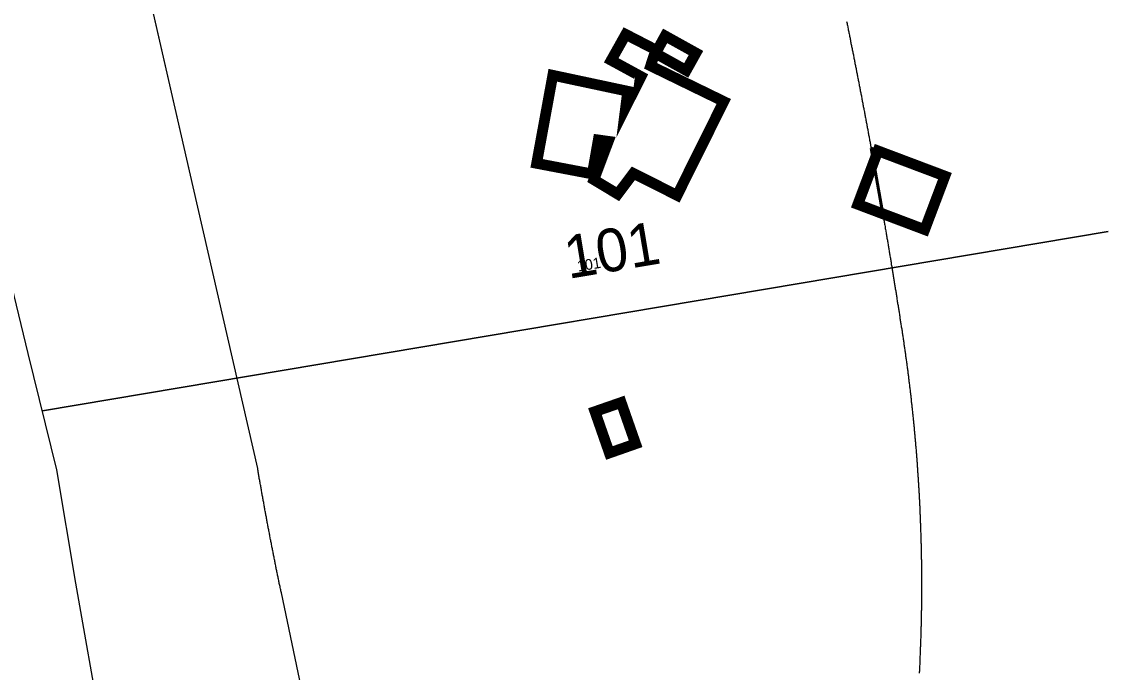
# Model space of a CAD drawing. Extents: x 174934 to 192674, y 648863 to 672607.
# Drawn here: x 189489 to 189590.6, y 651718.8 to 651779.6 of the extents above; entities that cross this region are included whole.
import ezdxf

# ---------------------------------------------------------------- set-up
doc = ezdxf.new("R2010")
doc.units = 0
for name, color, linetype, lineweight in [('dim', 255, 'Continuous', 0), ('pbldem', 50, 'Continuous', 0), ('pspecial', 7, 'Continuous', 0)]:
    doc.layers.add(name, color=color, linetype=linetype, lineweight=lineweight)
doc.layers.add('HEB_ENTITY', color=3, linetype='Continuous')
doc.styles.get("Standard").update_dxf_attribs({"font": 'HEBTXT'})

# ---------------------------------------------------------------- blocks, each defined once
blk = doc.blocks.new('dim', base_point=(179928.9, 662854.99))
at = {"layer": 'dim', "linetype": 'ByBlock'}
blk.add_attdef('NUMBER', (179928.9, 662854.99), '', height=20, dxfattribs=at)
blk = doc.blocks.new('HEB_ENTITY', base_point=(181159.32, 660193.8))
at = {"layer": 'HEB_ENTITY', "linetype": 'ByBlock'}
blk.add_attdef('VAL', (181159.32, 660193.8), '', height=1, dxfattribs=at)
at = {"layer": 'HEB_ENTITY', "linetype": 'ByBlock', "flags": 1}
for tag in ['WIDTH', 'TAG', 'XBASE', 'YBASE', 'PROMPT', 'HEIGHT', 'BLKNAME', 'BLKNUM']:
    blk.add_attdef(tag, (181159.32, 660193.8), '', height=1, dxfattribs=at)

msp = doc.modelspace()

# ---------------------------------------------------------------- linework, layer by layer
at = {"layer": 'dim', "linetype": 'ByBlock', "flags": 128}
msp.add_lwpolyline([(189490.97, 651743.22), (189590.58, 651759.95)], close=True, dxfattribs=at)
at = {"layer": 'pbldem', "linetype": 'Continuous', "const_width": 1, "flags": 128}
for points in [[(189545.48, 651778.38), (189548.29, 651776.93), (189547.8, 651775.44), (189554.64, 651772.11), (189550.28, 651763.34), (189546.19, 651765.4), (189544.73, 651763.46), (189542.5, 651764.8), (189543.85, 651768.39), (189542.91, 651768.52), (189542.35, 651765.34), (189537.15, 651766.33), (189538.66, 651774.56), (189545.66, 651773.07), (189545.47, 651771.58), (189546.91, 651774.44), (189544.12, 651775.96), (189545.48, 651778.38)], [(189549.16, 651778.24), (189548.26, 651776.61), (189551.13, 651775.01), (189552.04, 651776.64), (189549.16, 651778.24)], [(189545.05, 651743.99), (189546.4, 651740.13), (189543.95, 651739.27), (189542.6, 651743.14), (189545.05, 651743.99)]]:
    msp.add_lwpolyline(points, close=True, dxfattribs=at)
msp.add_lwpolyline([(189569.05, 651767.5), (189575.31, 651765.14), (189573.42, 651760.14), (189567.17, 651762.5), (189569.05, 651767.5)], dxfattribs=at)
at = {"layer": 'pspecial', "flags": 128}
for points in [[(189520.54, 651691.68), (189513.29, 651726.2), (189513.27, 651726.3), (189513.25, 651726.39), (189513.23, 651726.49), (189513.21, 651726.59), (189513.19, 651726.69), (189513.17, 651726.79), (189513.15, 651726.88), (189513.12, 651726.98), (189513.1, 651727.08), (189513.08, 651727.18), (189513.06, 651727.28), (189513.04, 651727.37), (189513.02, 651727.47), (189513, 651727.57), (189512.98, 651727.67), (189512.96, 651727.76), (189512.94, 651727.86), (189512.92, 651727.96), (189512.9, 651728.06), (189512.88, 651728.16), (189512.86, 651728.25), (189512.84, 651728.35), (189512.82, 651728.45), (189512.8, 651728.55), (189512.78, 651728.65), (189512.76, 651728.74), (189512.74, 651728.84), (189512.72, 651728.94), (189512.71, 651729.04), (189512.69, 651729.14), (189512.67, 651729.24), (189512.65, 651729.33), (189512.63, 651729.43), (189512.61, 651729.53), (189512.59, 651729.63), (189512.57, 651729.73), (189512.55, 651729.82), (189512.53, 651729.92), (189512.51, 651730.02), (189512.49, 651730.12), (189512.47, 651730.22), (189512.45, 651730.31), (189512.43, 651730.41), (189512.41, 651730.51), (189512.39, 651730.61), (189512.38, 651730.71), (189512.36, 651730.8), (189512.34, 651730.9), (189512.32, 651731), (189512.3, 651731.1), (189512.28, 651731.2), (189512.26, 651731.3), (189512.24, 651731.39), (189512.22, 651731.49), (189512.21, 651731.59), (189512.19, 651731.69), (189512.17, 651731.79), (189512.15, 651731.89), (189512.13, 651731.98), (189512.11, 651732.08), (189512.09, 651732.18), (189512.07, 651732.28), (189512.06, 651732.38), (189512.04, 651732.47), (189512.02, 651732.57), (189512, 651732.67), (189511.98, 651732.77), (189511.96, 651732.87), (189511.94, 651732.97), (189511.93, 651733.06), (189511.91, 651733.16), (189511.89, 651733.26), (189511.87, 651733.36), (189511.85, 651733.46), (189511.83, 651733.56), (189511.82, 651733.65), (189511.8, 651733.75), (189511.78, 651733.85), (189511.76, 651733.95), (189511.74, 651734.05), (189511.73, 651734.15), (189511.71, 651734.24), (189511.69, 651734.34), (189511.67, 651734.44), (189511.65, 651734.54), (189511.64, 651734.64), (189511.62, 651734.74), (189511.6, 651734.83), (189511.58, 651734.93), (189511.57, 651735.03), (189511.55, 651735.13), (189511.53, 651735.23), (189511.51, 651735.33), (189511.49, 651735.43), (189511.48, 651735.52), (189511.46, 651735.62), (189511.44, 651735.72), (189511.42, 651735.82), (189511.41, 651735.92), (189511.39, 651736.02), (189511.37, 651736.11), (189511.36, 651736.21), (189511.34, 651736.31), (189511.32, 651736.41), (189511.3, 651736.51), (189511.29, 651736.61), (189511.27, 651736.71), (189511.25, 651736.8), (189511.23, 651736.9), (189511.22, 651737), (189511.2, 651737.1), (189511.18, 651737.2), (189511.17, 651737.3), (189511.15, 651737.4), (189511.13, 651737.49), (189511.12, 651737.59), (189511.1, 651737.69), (189511.08, 651737.79), (189511.08, 651737.81), (189505.06, 651764.14), (189495.02, 651807.97)], [(189520.54, 651691.68), (189513.29, 651726.2), (189513.27, 651726.3), (189513.25, 651726.39), (189513.23, 651726.49), (189513.21, 651726.59), (189513.19, 651726.69), (189513.17, 651726.79), (189513.15, 651726.88), (189513.12, 651726.98), (189513.1, 651727.08), (189513.08, 651727.18), (189513.06, 651727.28), (189513.04, 651727.37), (189513.02, 651727.47), (189513, 651727.57), (189512.98, 651727.67), (189512.96, 651727.76), (189512.94, 651727.86), (189512.92, 651727.96), (189512.9, 651728.06), (189512.88, 651728.16), (189512.86, 651728.25), (189512.84, 651728.35), (189512.82, 651728.45), (189512.8, 651728.55), (189512.78, 651728.65), (189512.76, 651728.74), (189512.74, 651728.84), (189512.72, 651728.94), (189512.71, 651729.04), (189512.69, 651729.14), (189512.67, 651729.24), (189512.65, 651729.33), (189512.63, 651729.43), (189512.61, 651729.53), (189512.59, 651729.63), (189512.57, 651729.73), (189512.55, 651729.82), (189512.53, 651729.92), (189512.51, 651730.02), (189512.49, 651730.12), (189512.47, 651730.22), (189512.45, 651730.31), (189512.43, 651730.41), (189512.41, 651730.51), (189512.39, 651730.61), (189512.38, 651730.71), (189512.36, 651730.8), (189512.34, 651730.9), (189512.32, 651731), (189512.3, 651731.1), (189512.28, 651731.2), (189512.26, 651731.3), (189512.24, 651731.39), (189512.22, 651731.49), (189512.21, 651731.59), (189512.19, 651731.69), (189512.17, 651731.79), (189512.15, 651731.89), (189512.13, 651731.98), (189512.11, 651732.08), (189512.09, 651732.18), (189512.07, 651732.28), (189512.06, 651732.38), (189512.04, 651732.47), (189512.02, 651732.57), (189512, 651732.67), (189511.98, 651732.77), (189511.96, 651732.87), (189511.94, 651732.97), (189511.93, 651733.06), (189511.91, 651733.16), (189511.89, 651733.26), (189511.87, 651733.36), (189511.85, 651733.46), (189511.83, 651733.56), (189511.82, 651733.65), (189511.8, 651733.75), (189511.78, 651733.85), (189511.76, 651733.95), (189511.74, 651734.05), (189511.73, 651734.15), (189511.71, 651734.24), (189511.69, 651734.34), (189511.67, 651734.44), (189511.65, 651734.54), (189511.64, 651734.64), (189511.62, 651734.74), (189511.6, 651734.83), (189511.58, 651734.93), (189511.57, 651735.03), (189511.55, 651735.13), (189511.53, 651735.23), (189511.51, 651735.33), (189511.49, 651735.43), (189511.48, 651735.52), (189511.46, 651735.62), (189511.44, 651735.72), (189511.42, 651735.82), (189511.41, 651735.92), (189511.39, 651736.02), (189511.37, 651736.11), (189511.36, 651736.21), (189511.34, 651736.31), (189511.32, 651736.41), (189511.3, 651736.51), (189511.29, 651736.61), (189511.27, 651736.71), (189511.25, 651736.8), (189511.23, 651736.9), (189511.22, 651737), (189511.2, 651737.1), (189511.18, 651737.2), (189511.17, 651737.3), (189511.15, 651737.4), (189511.13, 651737.49), (189511.12, 651737.59), (189511.1, 651737.69), (189511.08, 651737.79), (189511.08, 651737.81), (189505.06, 651764.14), (189497.67, 651796.42)], [(189566.12, 651779.59), (189566.14, 651779.5), (189566.16, 651779.4), (189566.18, 651779.3), (189566.2, 651779.2), (189566.22, 651779.1), (189566.24, 651779.01), (189566.26, 651778.91), (189566.28, 651778.81), (189566.3, 651778.71), (189566.32, 651778.61), (189566.34, 651778.52), (189566.36, 651778.42), (189566.38, 651778.32), (189566.4, 651778.22), (189566.42, 651778.12), (189566.44, 651778.03), (189566.46, 651777.93), (189566.48, 651777.83), (189566.49, 651777.73), (189566.51, 651777.63), (189566.53, 651777.54), (189566.55, 651777.44), (189566.57, 651777.34), (189566.59, 651777.24), (189566.61, 651777.14), (189566.63, 651777.05), (189566.65, 651776.95), (189566.67, 651776.85), (189566.69, 651776.75), (189566.71, 651776.65), (189566.73, 651776.56), (189566.75, 651776.46), (189566.77, 651776.36), (189566.79, 651776.26), (189566.81, 651776.16), (189566.83, 651776.07), (189566.85, 651775.97), (189566.87, 651775.87), (189566.89, 651775.77), (189566.9, 651775.67), (189566.92, 651775.57), (189566.94, 651775.48), (189566.96, 651775.38), (189566.98, 651775.28), (189567, 651775.18), (189567.02, 651775.08), (189567.04, 651774.99), (189567.06, 651774.89), (189567.08, 651774.79), (189567.1, 651774.69), (189567.12, 651774.59), (189567.14, 651774.5), (189567.15, 651774.4), (189567.17, 651774.3), (189567.19, 651774.2), (189567.21, 651774.1), (189567.23, 651774), (189567.25, 651773.91), (189567.27, 651773.81), (189567.29, 651773.71), (189567.31, 651773.61), (189567.33, 651773.51), (189567.35, 651773.42), (189567.36, 651773.32), (189567.38, 651773.22), (189567.4, 651773.12), (189567.42, 651773.02), (189567.44, 651772.92), (189567.46, 651772.83), (189567.48, 651772.73), (189567.5, 651772.63), (189567.52, 651772.53), (189567.53, 651772.43), (189567.55, 651772.34), (189567.57, 651772.24), (189567.59, 651772.14), (189567.61, 651772.04), (189567.63, 651771.94), (189567.65, 651771.84), (189567.67, 651771.75), (189567.68, 651771.65), (189567.7, 651771.55), (189567.72, 651771.45), (189567.74, 651771.35), (189567.76, 651771.25), (189567.78, 651771.16), (189567.8, 651771.06), (189567.81, 651770.96), (189567.83, 651770.86), (189567.85, 651770.76), (189567.87, 651770.67), (189567.89, 651770.57), (189567.91, 651770.47), (189567.93, 651770.37), (189567.94, 651770.27), (189567.96, 651770.17), (189567.98, 651770.08), (189568, 651769.98), (189568.02, 651769.88), (189568.04, 651769.78), (189568.05, 651769.68), (189568.07, 651769.58), (189568.09, 651769.49), (189568.11, 651769.39), (189568.13, 651769.29), (189568.15, 651769.19), (189568.16, 651769.09), (189568.18, 651768.99), (189568.2, 651768.9), (189568.22, 651768.8), (189568.24, 651768.7), (189568.26, 651768.6), (189568.27, 651768.5), (189568.29, 651768.4), (189568.31, 651768.31), (189568.33, 651768.21), (189568.35, 651768.11), (189568.36, 651768.01), (189568.38, 651767.91), (189568.4, 651767.81), (189568.41, 651767.74), (189569.5, 651761.62), (189569.52, 651761.52), (189569.54, 651761.42), (189569.56, 651761.33), (189569.57, 651761.23), (189569.59, 651761.13), (189569.61, 651761.03), (189569.62, 651760.93), (189569.64, 651760.83), (189569.66, 651760.73), (189569.67, 651760.64), (189569.69, 651760.54), (189569.71, 651760.44), (189569.72, 651760.34), (189569.74, 651760.24), (189569.76, 651760.14), (189569.78, 651760.04), (189569.79, 651759.95), (189569.81, 651759.85), (189569.83, 651759.75), (189569.84, 651759.65), (189569.86, 651759.55), (189569.88, 651759.45), (189569.89, 651759.35), (189569.91, 651759.26), (189569.93, 651759.16), (189569.94, 651759.06), (189569.96, 651758.96), (189569.98, 651758.86), (189569.99, 651758.76), (189570.01, 651758.66), (189570.03, 651758.56), (189570.04, 651758.47), (189570.06, 651758.37), (189570.07, 651758.27), (189570.09, 651758.17), (189570.11, 651758.07), (189570.12, 651757.97), (189570.14, 651757.87), (189570.16, 651757.78), (189570.17, 651757.68), (189570.19, 651757.58), (189570.21, 651757.48), (189570.22, 651757.38), (189570.24, 651757.28), (189570.25, 651757.18), (189570.27, 651757.09), (189570.29, 651756.99), (189570.3, 651756.89), (189570.32, 651756.79), (189570.34, 651756.69), (189570.35, 651756.59), (189570.37, 651756.49), (189570.38, 651756.39), (189570.4, 651756.3), (189570.42, 651756.2), (189570.43, 651756.1), (189570.45, 651756), (189570.47, 651755.9), (189570.48, 651755.8), (189570.5, 651755.7), (189570.51, 651755.61), (189570.53, 651755.51), (189570.55, 651755.41), (189570.56, 651755.31), (189570.58, 651755.21), (189570.59, 651755.11), (189570.61, 651755.01), (189570.63, 651754.91), (189570.64, 651754.82), (189570.66, 651754.72), (189570.67, 651754.62), (189570.69, 651754.52), (189570.71, 651754.42), (189570.72, 651754.32), (189570.74, 651754.22), (189570.75, 651754.12), (189570.77, 651754.03), (189570.78, 651753.93), (189570.8, 651753.83), (189570.82, 651753.73), (189570.83, 651753.63), (189570.85, 651753.53), (189570.86, 651753.43), (189570.88, 651753.33), (189570.89, 651753.24), (189570.91, 651753.14), (189570.93, 651753.04), (189570.94, 651752.94), (189570.96, 651752.84), (189570.97, 651752.74), (189570.99, 651752.64), (189571, 651752.54), (189571.02, 651752.45), (189571.03, 651752.35), (189571.05, 651752.25), (189571.07, 651752.15), (189571.08, 651752.05), (189571.1, 651751.95), (189571.11, 651751.85), (189571.13, 651751.75), (189571.14, 651751.65), (189571.16, 651751.56), (189571.17, 651751.46), (189571.19, 651751.36), (189571.2, 651751.26), (189571.22, 651751.16), (189571.23, 651751.06), (189571.25, 651750.96), (189571.27, 651750.86), (189571.28, 651750.77), (189571.3, 651750.67), (189571.31, 651750.57), (189571.32, 651750.5), (189571.34, 651750.4), (189571.35, 651750.3), (189571.37, 651750.21), (189571.38, 651750.11), (189571.4, 651750.01), (189571.41, 651749.91), (189571.43, 651749.81), (189571.44, 651749.71), (189571.46, 651749.61), (189571.47, 651749.51), (189571.48, 651749.41), (189571.5, 651749.32), (189571.51, 651749.22), (189571.53, 651749.12), (189571.54, 651749.02), (189571.56, 651748.92), (189571.57, 651748.82), (189571.58, 651748.72), (189571.6, 651748.62), (189571.61, 651748.52), (189571.63, 651748.42), (189571.64, 651748.33), (189571.65, 651748.23), (189571.67, 651748.13), (189571.68, 651748.03), (189571.7, 651747.93), (189571.71, 651747.83), (189571.72, 651747.73), (189571.74, 651747.63), (189571.75, 651747.53), (189571.76, 651747.43), (189571.78, 651747.33), (189571.79, 651747.24), (189571.8, 651747.14), (189571.81, 651747.04), (189571.83, 651746.94), (189571.84, 651746.84), (189571.85, 651746.74), (189571.87, 651746.64), (189571.88, 651746.54), (189571.89, 651746.44), (189571.9, 651746.34), (189571.92, 651746.24), (189571.93, 651746.14), (189571.94, 651746.05), (189571.95, 651745.95), (189571.97, 651745.85), (189571.98, 651745.75), (189571.99, 651745.65), (189572, 651745.55), (189572.01, 651745.45), (189572.03, 651745.35), (189572.04, 651745.25), (189572.05, 651745.15), (189572.06, 651745.05), (189572.07, 651744.95), (189572.08, 651744.85), (189572.1, 651744.75), (189572.11, 651744.65), (189572.12, 651744.56), (189572.13, 651744.46), (189572.14, 651744.36), (189572.15, 651744.26), (189572.16, 651744.16), (189572.17, 651744.06), (189572.19, 651743.96), (189572.2, 651743.86), (189572.21, 651743.76), (189572.22, 651743.66), (189572.23, 651743.56), (189572.24, 651743.46), (189572.25, 651743.36), (189572.26, 651743.26), (189572.27, 651743.16), (189572.28, 651743.06), (189572.29, 651742.97), (189572.3, 651742.87), (189572.31, 651742.77), (189572.32, 651742.67), (189572.33, 651742.57), (189572.34, 651742.47), (189572.35, 651742.37), (189572.36, 651742.27), (189572.37, 651742.17), (189572.38, 651742.07), (189572.39, 651741.97), (189572.4, 651741.87), (189572.41, 651741.77), (189572.42, 651741.67), (189572.43, 651741.57), (189572.44, 651741.47), (189572.45, 651741.37), (189572.46, 651741.27), (189572.47, 651741.17), (189572.48, 651741.07), (189572.49, 651740.97), (189572.5, 651740.87), (189572.5, 651740.78), (189572.51, 651740.68), (189572.52, 651740.58), (189572.53, 651740.48), (189572.54, 651740.38), (189572.55, 651740.28), (189572.56, 651740.18), (189572.57, 651740.08), (189572.57, 651739.98), (189572.58, 651739.88), (189572.59, 651739.78), (189572.6, 651739.68), (189572.61, 651739.58), (189572.62, 651739.48), (189572.62, 651739.38), (189572.63, 651739.28), (189572.64, 651739.18), (189572.65, 651739.08), (189572.65, 651738.98), (189572.66, 651738.88), (189572.67, 651738.78), (189572.68, 651738.68), (189572.69, 651738.58), (189572.69, 651738.48), (189572.7, 651738.38), (189572.71, 651738.28), (189572.71, 651738.18), (189572.72, 651738.08), (189572.73, 651737.98), (189572.74, 651737.88), (189572.74, 651737.78), (189572.75, 651737.69), (189572.76, 651737.59), (189572.76, 651737.49), (189572.77, 651737.39), (189572.78, 651737.29), (189572.78, 651737.19), (189572.79, 651737.09), (189572.8, 651736.99), (189572.8, 651736.89), (189572.81, 651736.79), (189572.82, 651736.69), (189572.82, 651736.59), (189572.83, 651736.49), (189572.84, 651736.39), (189572.84, 651736.29), (189572.85, 651736.19), (189572.85, 651736.09), (189572.86, 651735.99), (189572.86, 651735.89), (189572.87, 651735.79), (189572.88, 651735.69), (189572.88, 651735.59), (189572.89, 651735.49), (189572.89, 651735.39), (189572.9, 651735.29), (189572.9, 651735.19), (189572.91, 651735.09), (189572.91, 651734.99), (189572.92, 651734.89), (189572.92, 651734.79), (189572.93, 651734.69), (189572.93, 651734.59), (189572.94, 651734.49), (189572.94, 651734.39), (189572.95, 651734.29), (189572.95, 651734.19), (189572.96, 651734.09), (189572.96, 651733.99), (189572.97, 651733.89), (189572.97, 651733.79), (189572.98, 651733.69), (189572.98, 651733.59), (189572.99, 651733.49), (189572.99, 651733.39), (189572.99, 651733.29), (189573, 651733.19), (189573, 651733.09), (189573.01, 651732.99), (189573.01, 651732.89), (189573.01, 651732.79), (189573.02, 651732.69), (189573.02, 651732.59), (189573.02, 651732.49), (189573.03, 651732.39), (189573.03, 651732.29), (189573.03, 651732.19), (189573.04, 651732.09), (189573.04, 651731.99), (189573.04, 651731.89), (189573.05, 651731.79), (189573.05, 651731.69), (189573.05, 651731.59), (189573.06, 651731.49), (189573.06, 651731.39), (189573.06, 651731.29), (189573.07, 651731.19), (189573.07, 651731.09), (189573.07, 651730.99), (189573.07, 651730.89), (189573.08, 651730.79), (189573.08, 651730.69), (189573.08, 651730.59), (189573.08, 651730.49), (189573.09, 651730.39), (189573.09, 651730.29), (189573.09, 651730.19), (189573.09, 651730.09), (189573.09, 651729.99), (189573.1, 651729.89), (189573.1, 651729.79), (189573.1, 651729.69), (189573.1, 651729.59), (189573.1, 651729.49), (189573.1, 651729.39), (189573.11, 651729.29), (189573.11, 651729.19), (189573.11, 651729.09), (189573.11, 651728.99), (189573.11, 651728.89), (189573.11, 651728.79), (189573.11, 651728.69), (189573.12, 651728.59), (189573.12, 651728.49), (189573.12, 651728.39), (189573.12, 651728.29), (189573.12, 651728.19), (189573.12, 651728.09), (189573.12, 651727.99), (189573.12, 651727.89), (189573.12, 651727.79), (189573.12, 651727.69), (189573.12, 651727.59), (189573.12, 651727.49), (189573.12, 651727.39), (189573.12, 651727.29), (189573.12, 651727.19), (189573.12, 651727.09), (189573.12, 651726.99), (189573.12, 651726.89), (189573.12, 651726.79), (189573.12, 651726.69), (189573.12, 651726.59), (189573.12, 651726.49), (189573.12, 651726.39), (189573.12, 651726.29), (189573.12, 651726.19), (189573.12, 651726.09), (189573.12, 651725.99), (189573.12, 651725.89), (189573.12, 651725.79), (189573.12, 651725.69), (189573.12, 651725.59), (189573.12, 651725.49), (189573.12, 651725.39), (189573.12, 651725.29), (189573.11, 651725.19), (189573.11, 651725.09), (189573.11, 651724.99), (189573.11, 651724.89), (189573.11, 651724.79), (189573.11, 651724.69), (189573.11, 651724.59), (189573.1, 651724.49), (189573.1, 651724.39), (189573.1, 651724.29), (189573.1, 651724.19), (189573.1, 651724.09), (189573.1, 651723.99), (189573.09, 651723.89), (189573.09, 651723.79), (189573.09, 651723.69), (189573.09, 651723.59), (189573.09, 651723.49), (189573.08, 651723.39), (189573.08, 651723.29), (189573.08, 651723.19), (189573.08, 651723.09), (189573.07, 651722.99), (189573.07, 651722.89), (189573.07, 651722.79), (189573.07, 651722.69), (189573.06, 651722.59), (189573.06, 651722.49), (189573.06, 651722.39), (189573.05, 651722.29), (189573.05, 651722.19), (189573.05, 651722.09), (189573.05, 651721.99), (189573.04, 651721.89), (189573.04, 651721.79), (189573.04, 651721.69), (189573.03, 651721.59), (189573.03, 651721.49), (189573.03, 651721.4), (189573.02, 651721.3), (189573.02, 651721.2), (189573.01, 651721.1), (189573.01, 651721), (189573.01, 651720.9), (189573, 651720.8), (189573, 651720.7), (189572.99, 651720.6), (189572.99, 651720.5), (189572.99, 651720.4), (189572.98, 651720.3), (189572.98, 651720.2), (189572.97, 651720.1), (189572.97, 651720), (189572.96, 651719.9), (189572.96, 651719.8), (189572.96, 651719.7), (189572.95, 651719.6), (189572.95, 651719.5), (189572.94, 651719.4), (189572.94, 651719.3), (189572.93, 651719.2), (189572.93, 651719.1), (189572.92, 651719), (189572.92, 651718.9), (189572.91, 651718.8), (189572.91, 651718.7)], [(189486.71, 651760.42), (189489.59, 651748.58), (189492.27, 651737.7), (189494.04, 651727.11), (189496.45, 651713.52), (189498.1, 651705.07), (189498.1, 651705.07), (189500.44, 651690.37), (189502.41, 651679.86), (189503.59, 651668.15), (189504.59, 651656.54), (189504.67, 651647.34), (189395.98, 651637.63)]]:
    msp.add_lwpolyline(points, dxfattribs=at)
at = {"layer": 'pspecial', "lineweight": 40, "flags": 128}
msp.add_lwpolyline([(189568.41, 651767.74), (189569.5, 651761.62), (189573.42, 651760.14), (189575.31, 651765.14), (189568.41, 651767.74)], close=True, dxfattribs=at)

# ---------------------------------------------------------------- block references
at = {"layer": 'dim', "linetype": 'ByBlock'}
ref = msp.add_blockref('dim', (189540.11, 651755.53), dxfattribs=dict(at, rotation=9.535238068077703))
ref.add_attrib('NUMBER', '101', (189540.11, 651755.53), dxfattribs={"layer": '0', "height": 4, "rotation": 9.5352})
at = {"layer": 'HEB_ENTITY', "linetype": 'ByBlock'}
ref = msp.add_blockref('HEB_ENTITY', (189541.01, 651756.21), dxfattribs=dict(at, rotation=9.535224835407238))
ref.add_attrib('VAL', '101', (189541.01, 651756.21), dxfattribs={"layer": '0', "height": 1, "rotation": 9.5352})

doc.saveas('drawing.dxf')
